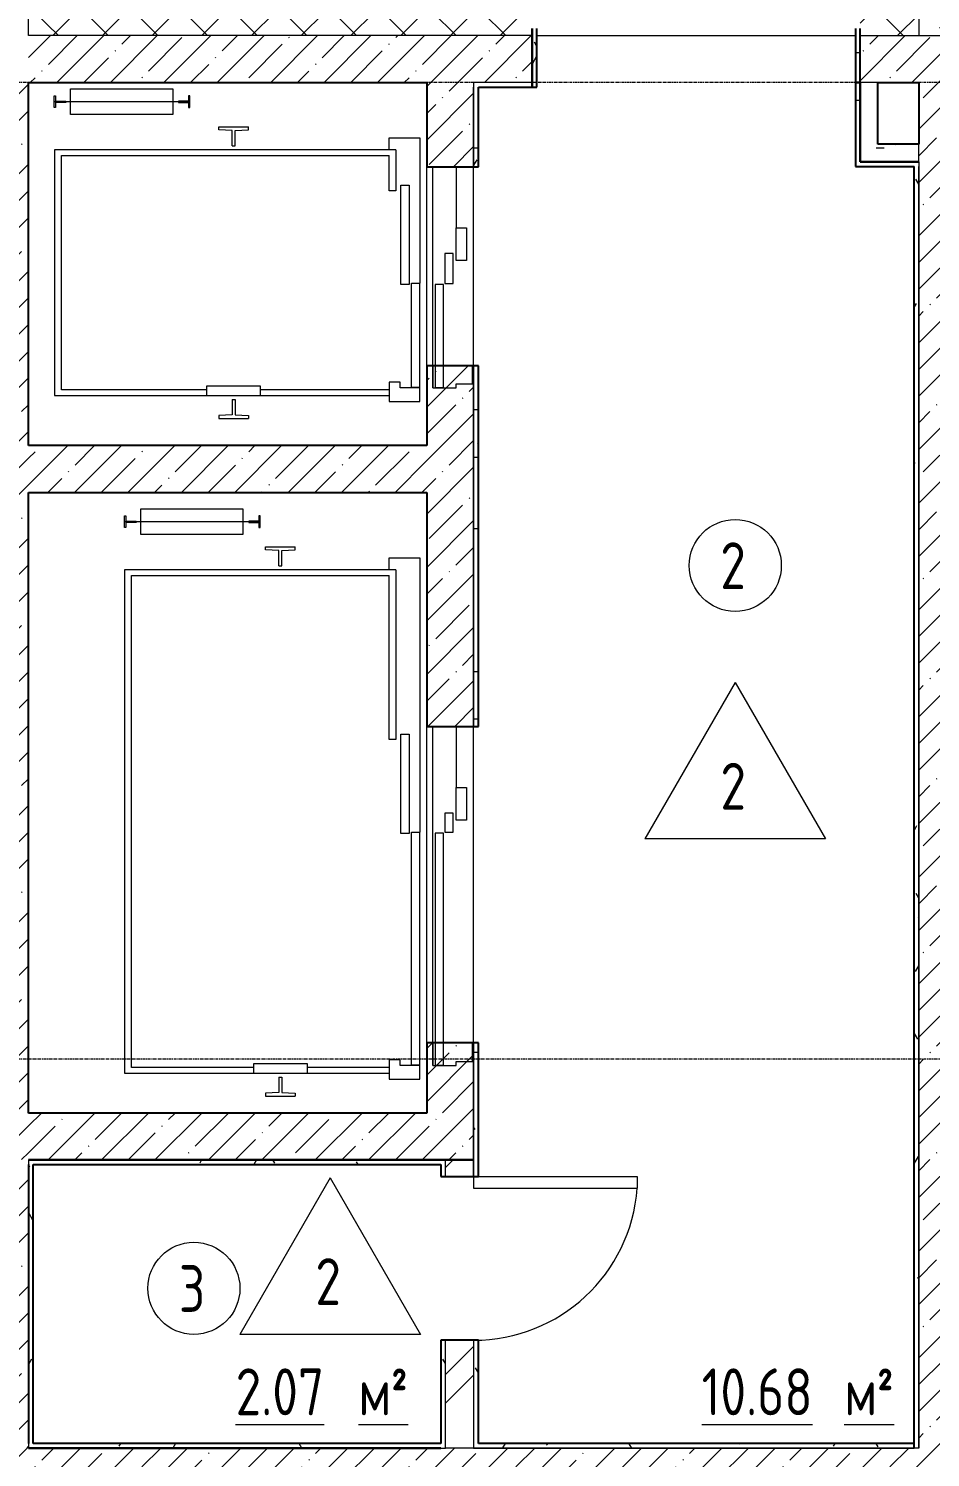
# Model space of a CAD drawing. Header units: millimetres. Extents: x -11854 to 4360091, y -19344 to 4989148.
# Drawn here: x 31643 to 35493, y 16847 to 22947 of the extents above; entities that cross this region are included whole.
import ezdxf

# ---------------------------------------------------------------- set-up
doc = ezdxf.new("R2010")
doc.units = ezdxf.units.MM
doc.linetypes.add('Линия сетки', pattern=[22.225, 12.7, -3.175, 3.175, -3.175])
for name, color, linetype, lineweight in [('A-AREA-IDEN', 254, 'Continuous', 9), ('A-DOOR', 254, 'Continuous', 9), ('A-FLOR', 254, 'Continuous', 9), ('A-WALL', 254, 'Continuous', 9), ('Q-SPCQ', 254, 'Continuous', 9), ('S-GRID', 254, 'Continuous', 9)]:
    doc.layers.add(name, color=color, linetype=linetype, lineweight=lineweight)
doc.styles.add('ISOCPEUR', font='isocpeur.ttf', dxfattribs={"width": 0.8, "height": 200})
doc.styles.add('ISOCPEUR_B', font='', dxfattribs={"width": 0.8, "height": 200})
doc.styles.add('ISOCPEUR_B_1', font='', dxfattribs={"width": 0.8, "height": 200})
doc.styles.get('ISOCPEUR_B').set_extended_font_data('ISOCPEUR', bold=True)
doc.styles.get('ISOCPEUR_B_1').set_extended_font_data('ISOCPEUR', bold=True)
pattern_1 = [(45, (542041.67, 20914.14), (-106.066017, 106.066017), []), (135, (542041.67, 20914.14), (-106.066017, -106.066017), [])]
pattern_2 = [(45, (542041.67, 20914.14), (-114.049253, 114.049253), []), (45, (542155.72, 20914.14), (-114.049253, 114.049253), [201.613, -40.323, 3.353, -36.97])]
pattern_3 = [(0, (542041.67, 20914.14), (406.4, 101.6), [33.528, -271.272, 33.528, -271.272, -1625.6]), (0, (542041.67, 20914.14), (406.4, 101.6), [-609.6, 33.528, -576.072, 33.528, -271.272, -711.2]), (0, (542041.67, 20914.14), (406.4, 101.6), [-1524, 33.528, -169.672, 33.528, -474.472]), (120, (542194.07, 20964.94), (-291.188181, 301.152724), [33.528, -271.272, 33.528, -1896.872]), (120, (542194.07, 20964.94), (-291.188181, 301.152724), [-338.328, -271.272, 33.528, -576.072, -1016]), (120, (542194.07, 20964.94), (-291.188181, 301.152724), [-1219.2, 33.528, -271.272, 33.528, -677.672]), (120, (542194.07, 20964.94), (-291.188181, 301.152724), [-1557.528, -169.672, 33.528, -474.472]), (240, (542244.87, 21168.14), (-115.211819, -402.752724), [33.528, -271.272, 33.528, -1896.872]), (240, (542244.87, 21168.14), (-115.211819, -402.752724), [-338.328, -271.272, 33.528, -576.072, -1016]), (240, (542244.87, 21168.14), (-115.211819, -402.752724), [-1219.2, 33.528, -271.272, 33.528, -677.672]), (240, (542244.87, 21168.14), (-115.211819, -402.752724), [-1557.528, -169.672, 33.528, -474.472])]

# ---------------------------------------------------------------- blocks, each defined once
blk = doc.blocks.new('Одиночные-Щитовые - Дверной блок внутренний глухой ДГ 21х7-6783225-1В')
at = {"layer": 'A-DOOR', "lineweight": 18}
for p, q in [((299, -60), (299, -758.1)), ((350, -60), (299, -60)), ((350, -60), (350, -758.1)), ((350, -758.1), (299, -758.1))]:
    blk.add_line(p, q, dxfattribs=at)
at = {"layer": 'A-DOOR'}
blk.add_arc((350, -60), 700, 180, 265.82189, dxfattribs=at)
blk = doc.blocks.new('Лифт пассажирский - проем 850 - 850 x 2100 мм ст-3913854-1В')
at = {"layer": 'Q-SPCQ'}
for p, q in [((-400, 1690), (-400, 260)), ((650, 1690), (-400, 1690)), ((-375, 1660), (625, 1660)), ((-375, 1040), (-375, 1660)), ((625, 1660), (625, 260)), ((650, 232.2), (650, 1690)), ((829.7, 1684.5), (829.7, 1690.5)), ((829.7, 1690.5), (879.7, 1690.5)), ((851.7, 1684.5), (829.7, 1684.5)), ((851.7, 1641), (851.7, 1684.5)), ((854.7, 1111), (854.7, 1690.5)), ((857.7, 1684.5), (857.7, 1641)), ((879.7, 1684.5), (857.7, 1684.5)), ((879.7, 1690.5), (879.7, 1684.5)), ((799.7, 1621), (909.7, 1621)), ((799.7, 1184.8), (799.7, 1621)), ((857.7, 1641), (851.7, 1641)), ((909.7, 1621), (909.7, 1184.8)), ((909.7, 1184.8), (799.7, 1184.8)), ((851.7, 1160.5), (851.7, 1117)), ((857.7, 1160.5), (851.7, 1160.5)), ((857.7, 1117), (857.7, 1160.5)), ((829.7, 1117), (829.7, 1111)), ((851.7, 1117), (829.7, 1117)), ((829.7, 1111), (879.7, 1111)), ((879.7, 1117), (857.7, 1117)), ((879.7, 1111), (879.7, 1117)), ((-360.2, 1040), (-400, 1040)), ((-360.2, 810), (-360.2, 1040)), ((-498, 988.5), (-498, 861.5)), ((-485, 988.5), (-498, 988.5)), ((-482.1, 931.2), (-485, 988.5)), ((732.1, 931.2), (735, 988.5)), ((735, 988.5), (748, 988.5)), ((748, 988.5), (748, 861.5)), ((-482, 918.7), (-485, 861.5)), ((-417, 931.2), (-482.1, 931.2)), ((-417, 918.7), (-482, 918.7)), ((-417, 931.2), (-417, 918.7)), ((667, 931.2), (667, 918.7)), ((667, 931.2), (732.1, 931.2)), ((667, 918.7), (732, 918.7)), ((732, 918.7), (735, 861.5)), ((-485, 861.5), (-498, 861.5)), ((735, 861.5), (748, 861.5)), ((-400, 810), (-360.2, 810)), ((-375, 260), (-375, 810)), ((-425, 260), (-425, 130)), ((-342, 260), (-425, 260)), ((-342, 214), (-342, 260)), ((475, 260), (625, 260)), ((475, 232.2), (475, 260)), ((650, 260), (700, 260)), ((700, 260), (700, 130)), ((-367, 214), (-342, 214)), ((-367, 130), (-367, 214)), ((74, 210.9), (498, 210.9)), ((74, 174.9), (74, 210.9)), ((650, 232.2), (475, 232.2)), ((498, 210.9), (498, 174.9)), ((-425, 130), (-367, 130)), ((-365, 130), (-365, 166)), ((-365, 166), (80, 166)), ((-365, 130), (80, 130)), ((498, 174.9), (74, 174.9)), ((80, 166), (80, 130)), ((700, 130), (80, 130)), ((-367, 74.6), (577.1, 74.6)), ((-272.9, 74.6), (-367, 74.6)), ((-367, 74.6), (-367, -25.4)), ((-365, 64.5), (-365, 28.5)), ((75, 64.5), (-365, 64.5)), ((-272.9, 100), (577.1, 100)), ((-272.9, -95.4), (-272.9, 74.6)), ((75, 28.5), (75, 64.5)), ((577.1, 74.6), (577.1, -25.4)), ((-365, 28.5), (75, 28.5)), ((79, 23), (79, -13)), ((207.1, 23), (79, 23)), ((207.1, -13), (207.1, 23)), ((-367, -25.4), (-350, -25.4)), ((-350, -25.4), (-350, -95.4)), ((79, -13), (207.1, -13)), ((177.1, -25.4), (317.1, -25.4)), ((177.1, -69.5), (177.1, -25.4)), ((317.1, -25.4), (317.1, -69.5)), ((577.1, -25.4), (317.1, -25.4)), ((-350, -95.4), (-272.9, -95.4)), ((317.1, -69.5), (177.1, -69.5))]:
    blk.add_line(p, q, dxfattribs=at)
blk = doc.blocks.new('Электрический подъемник- стеновой - 1350х2100 ст-3918553-1В')
at = {"layer": 'Q-SPCQ'}
for p, q in [((-950, 1390), (-950, 260)), ((1200, 1390), (-950, 1390)), ((-925, 1360), (1175, 1360)), ((-925, 840), (-925, 1360)), ((1175, 1360), (1175, 260)), ((1200, 232.2), (1200, 1390)), ((1379.7, 1384.5), (1379.7, 1390.5)), ((1379.7, 1390.5), (1429.7, 1390.5)), ((1401.7, 1384.5), (1379.7, 1384.5)), ((1401.7, 1341), (1401.7, 1384.5)), ((1404.7, 811), (1404.7, 1390.5)), ((1407.7, 1384.5), (1407.7, 1341)), ((1429.7, 1384.5), (1407.7, 1384.5)), ((1429.7, 1390.5), (1429.7, 1384.5)), ((1349.7, 1321), (1459.7, 1321)), ((1349.7, 884.8), (1349.7, 1321)), ((1407.7, 1341), (1401.7, 1341)), ((1459.7, 1321), (1459.7, 884.8)), ((1459.7, 884.8), (1349.7, 884.8)), ((1401.7, 860.5), (1401.7, 817)), ((1407.7, 860.5), (1401.7, 860.5)), ((1407.7, 817), (1407.7, 860.5)), ((-910.2, 840), (-950, 840)), ((-910.2, 610), (-910.2, 840)), ((1379.7, 817), (1379.7, 811)), ((1401.7, 817), (1379.7, 817)), ((1379.7, 811), (1429.7, 811)), ((1429.7, 817), (1407.7, 817)), ((1429.7, 811), (1429.7, 817)), ((-1048, 788.5), (-1048, 661.5)), ((-1035, 788.5), (-1048, 788.5)), ((-1032.1, 731.2), (-1035, 788.5)), ((1282.1, 731.2), (1285, 788.5)), ((1285, 788.5), (1298, 788.5)), ((1298, 788.5), (1298, 661.5)), ((-1032, 718.7), (-1035, 661.5)), ((-967, 731.2), (-1032.1, 731.2)), ((-967, 718.7), (-1032, 718.7)), ((-967, 731.2), (-967, 718.7)), ((1217, 731.2), (1217, 718.7)), ((1217, 731.2), (1282.1, 731.2)), ((1217, 718.7), (1282, 718.7)), ((1282, 718.7), (1285, 661.5)), ((-1035, 661.5), (-1048, 661.5)), ((-950, 610), (-910.2, 610)), ((-925, 260), (-925, 610)), ((1285, 661.5), (1298, 661.5)), ((-975, 260), (-975, 130)), ((-892, 260), (-975, 260)), ((-892, 214), (-892, 260)), ((475, 260), (1175, 260)), ((475, 232.2), (475, 260)), ((1200, 260), (1250, 260)), ((1250, 260), (1250, 130)), ((-917, 214), (-892, 214)), ((-917, 130), (-917, 214)), ((74, 210.9), (498, 210.9)), ((74, 174.9), (74, 210.9)), ((1200, 232.2), (475, 232.2)), ((498, 210.9), (498, 174.9)), ((-975, 130), (-917, 130)), ((-915, 130), (-915, 166)), ((-915, 166), (80, 166)), ((-915, 130), (80, 130)), ((498, 174.9), (74, 174.9)), ((80, 166), (80, 130)), ((1250, 130), (80, 130)), ((-917, 74.6), (530, 74.6)), ((-820, 74.6), (-917, 74.6)), ((-917, 74.6), (-917, -25.4)), ((-915, 64.5), (-915, 28.5)), ((75, 64.5), (-915, 64.5)), ((-820, 100), (530, 100)), ((-820, -95.4), (-820, 74.6)), ((75, 28.5), (75, 64.5)), ((530, 74.6), (530, -25.4)), ((-915, 28.5), (75, 28.5)), ((79, 23), (79, -13)), ((160, 23), (79, 23)), ((160, -13), (160, 23)), ((-917, -25.4), (-900, -25.4)), ((-900, -25.4), (-900, -95.4)), ((79, -13), (160, -13)), ((130, -25.4), (270, -25.4)), ((130, -69.5), (130, -25.4)), ((270, -25.4), (270, -69.5)), ((530, -25.4), (270, -25.4)), ((-900, -95.4), (-820, -95.4)), ((270, -69.5), (130, -69.5))]:
    blk.add_line(p, q, dxfattribs=at)
blk = doc.blocks.new('АР-Марка-Помещения-Этаж_Секция_Номер - Номер-1294543-1В')
at = {"layer": 'A-AREA-IDEN'}
blk.add_circle((0, 1.219), 1.965, dxfattribs=at)
blk = doc.blocks.new('МАРКА ПОМЕЩЕНИЯ - ПОЛЫ - МАРКА ПОМЕЩЕНИЯ - ПОЛЫ-6348053-1В')
at = {"layer": 'A-AREA-IDEN'}
for p, q in [((0, 4.233), (-3.855, -2.444)), ((0, 4.233), (3.855, -2.444)), ((3.855, -2.444), (-3.855, -2.444))]:
    blk.add_line(p, q, dxfattribs=at)

msp = doc.modelspace()

# ---------------------------------------------------------------- hatches: boundary and pattern name
at = {"layer": 'A-WALL'}
h = msp.add_hatch(dxfattribs=at)
h.set_pattern_fill('FP_4', color=8, style=0, pattern_type=2)
h.set_pattern_definition(pattern_1)
h.paths.add_polyline_path([(31722.5, 22917.4), (31722.5, 25697.1), (31642.5, 25697.1), (31642.5, 22917.4)])
h = msp.add_hatch(dxfattribs=at)
h.set_pattern_fill('FP_1', color=8, style=0, pattern_type=2)
h.set_pattern_definition([(50, (542041.7, 20914.14), (728.7365, -63.7558), [76.2, -838.2]), (355, (542041.7, 20914.14), (-140.9716, 764.2276), [60.96, -670.56]), (100.451, (542102.4, 20908.8), (587.77, 700.4668), [64.76, -712.36]), (46.184, (542041.7, 21117.3), (1084.3162, -168.171), [114.3, -1257.3]), (96.636, (542132, 21103.3), (949.61, 989.7098), [97.14, -1068.54]), (351.184, (542041.7, 21117.3), (949.6206, 989.7012), [91.44, -1005.84]), (21, (542143.3, 21066.54), (606.4579, -409.0606), [76.2, -838.2]), (326, (542143.3, 21066.54), (247.2083, 736.7529), [60.96, -670.56]), (71.451, (542193.8, 21032.46), (853.66825, 327.6855), [64.76, -712.36]), (37.5, (542041.67, 20914.14), (12.3547, 338.22012), [6.706, -655.726, 6.706, -674.014, -673.1]), (37.5, (542041.67, 20914.14), (12.3547, 338.22012), [-1343.152, 6.706, -666.394]), (7.5, (542041.67, 20914.14), (267.27887, 400.72213), [6.706, -381.406, 6.706, -640.486, -256.54]), (7.5, (542041.67, 20914.14), (267.27887, 400.72213), [-1035.304, 6.706, -249.834]), (327.5, (541815.1, 20914.14), (542.36333, -22.91534), [6.706, -247.294, 6.706, -785.774, -1051.56]), (327.5, (541815.1, 20914.14), (542.36333, -22.91534), [-1046.48, 6.706, -1044.854]), (317.5, (541713.5, 20914.14), (592.51696, 101.7071), [6.706, -323.494, 6.706, -519.582, -746.76]), (317.5, (541713.5, 20914.14), (592.51696, 101.7071), [-856.488, 6.706, -740.054])])
h.paths.add_polyline_path([(35442.6, 22917.4), (35642.6, 22917.4), (35642.6, 23967.4), (35442.6, 23967.4), (35442.6, 23017.4)])
h.paths.add_polyline_path([(35442.6, 25367.4), (35642.6, 25367.4), (35642.6, 25417.4), (35442.6, 25417.4)])
h = msp.add_hatch(dxfattribs=at)
h.set_pattern_fill('FP_4', color=8, style=0, pattern_type=2)
h.set_pattern_definition(pattern_1)
h.paths.add_polyline_path([(35192.6, 22917.4), (35442.6, 22917.4), (35442.6, 23017.4), (35192.6, 23017.4), (35192.6, 22947.4)])
h.paths.add_polyline_path([(33792.6, 22917.4), (33792.6, 23017.4), (31722.5, 23017.4), (31722.5, 22917.4), (32941.8, 22917.4)])
h = msp.add_hatch(dxfattribs=at)
h.set_pattern_fill('FP_5', color=8, style=0, pattern_type=2)
h.set_pattern_definition(pattern_3)
h.paths.add_polyline_path([(33792.6, 22697.4), (33812.6, 22697.4), (33812.6, 22947.4), (33792.6, 22947.4), (33792.6, 22887.4)])
h = msp.add_hatch(dxfattribs=at)
h.set_pattern_fill('FP_5', color=8, style=0, pattern_type=2)
h.set_pattern_definition(pattern_3)
h.paths.add_polyline_path([(35172.6, 22717.4), (35192.6, 22717.4), (35192.6, 22947.4), (35172.6, 22947.4), (35172.6, 22761.2)])
h = msp.add_hatch(dxfattribs=at)
h.set_pattern_fill('FP_2', color=8, style=0, pattern_type=2)
h.set_pattern_definition(pattern_2)
h.paths.add_polyline_path([(35267.6, 22717.4), (35642.6, 22717.4), (35642.6, 22917.4), (35192.6, 22917.4), (35192.6, 22717.4)])
h.paths.add_polyline_path([(33542.6, 22717.4), (33792.6, 22717.4), (33792.6, 22917.4), (31642.5, 22917.4), (31642.5, 22717.4), (33342.6, 22717.4)])
h = msp.add_hatch(dxfattribs=at)
h.set_pattern_fill('FP_2', color=8, style=0, pattern_type=2)
h.set_pattern_definition(pattern_2)
h.paths.add_polyline_path([(31642.6, 16887.4), (31642.6, 22717.4), (31442.6, 22717.4), (31442.6, 16887.4)])
h = msp.add_hatch(dxfattribs=at)
h.set_pattern_fill('FP_2', color=8, style=0, pattern_type=2)
h.set_pattern_definition(pattern_2)
h.paths.add_polyline_path([(33542.6, 18117.4), (33542.6, 18617.4), (33342.6, 18617.4), (33342.6, 18117.4)])
h.paths.add_polyline_path([(33542.6, 19967.4), (33542.6, 21507.4), (33342.6, 21507.4), (33342.6, 19967.4)])
h.paths.add_polyline_path([(33542.6, 22357.4), (33542.6, 22717.4), (33342.6, 22717.4), (33342.6, 22357.4)])
h = msp.add_hatch(dxfattribs=at)
h.set_pattern_fill('FP_5', color=8, style=0, pattern_type=2)
h.set_pattern_definition(pattern_3)
h.paths.add_polyline_path([(33562.6, 16907.4), (33562.6, 17347.4), (33542.6, 17347.4), (33542.6, 16907.4)])
h.paths.add_polyline_path([(33542.6, 18047.4), (33562.6, 18047.4), (33562.6, 18617.4), (33542.6, 18617.4), (33542.6, 18117.4)])
h.paths.add_polyline_path([(33562.6, 19967.4), (33562.6, 21507.4), (33542.6, 21507.4), (33542.6, 19967.4)])
h.paths.add_polyline_path([(33562.6, 22357.4), (33562.6, 22697.4), (33542.6, 22697.4), (33542.6, 22357.4)])
h = msp.add_hatch(dxfattribs=at)
h.set_pattern_fill('FP_5', color=8, style=0, pattern_type=2)
h.set_pattern_definition(pattern_3)
h.paths.add_polyline_path([(35192.6, 22359), (35192.6, 22717.4), (35172.6, 22717.4), (35172.6, 22359)])
h = msp.add_hatch(dxfattribs=at)
h.set_pattern_fill('FP_5', color=8, style=0, pattern_type=2)
h.set_pattern_definition(pattern_3)
h.paths.add_polyline_path([(35267.6, 22454), (35267.6, 22717.4), (35192.6, 22717.4), (35192.6, 22454)])
h = msp.add_hatch(dxfattribs=at)
h.set_pattern_fill('FP_2', color=8, style=0, pattern_type=2)
h.set_pattern_definition(pattern_2)
h.paths.add_polyline_path([(35642.6, 16887.4), (35642.6, 22717.4), (35442.6, 22717.4), (35442.6, 16887.4)])
h = msp.add_hatch(dxfattribs=at)
h.set_pattern_fill('FP_5', color=8, style=0, pattern_type=2)
h.set_pattern_definition(pattern_3)
h.paths.add_polyline_path([(35442.6, 22379), (35442.6, 22454), (35192.6, 22454), (35192.6, 22379)])
h = msp.add_hatch(dxfattribs=at)
h.set_pattern_fill('FP_5', color=8, style=0, pattern_type=2)
h.set_pattern_definition(pattern_3)
h.paths.add_polyline_path([(35442.6, 16887.4), (35442.6, 22359), (35422.6, 22359), (35422.6, 16887.4)])
h = msp.add_hatch(dxfattribs=at)
h.set_pattern_fill('FP_2', color=8, style=0, pattern_type=2)
h.set_pattern_definition(pattern_2)
h.paths.add_polyline_path([(33342.6, 20967.4), (33342.6, 21167.4), (31642.6, 21167.4), (31642.6, 20967.4)])
h = msp.add_hatch(dxfattribs=at)
h.set_pattern_fill('FP_2', color=8, style=0, pattern_type=2)
h.set_pattern_definition(pattern_2)
h.paths.add_polyline_path([(33342.6, 18117.4), (33342.6, 18317.4), (31642.6, 18317.4), (31642.6, 18117.4), (32941.8, 18117.4)])
h = msp.add_hatch(dxfattribs=at)
h.set_pattern_fill('FP_5', color=8, style=0, pattern_type=2)
h.set_pattern_definition(pattern_3)
h.paths.add_polyline_path([(33402.6, 18097.4), (33422.6, 18097.4), (33422.6, 18117.4), (31642.6, 18117.4), (31642.6, 18097.4), (32941.8, 18097.4)])
h = msp.add_hatch(dxfattribs=at)
h.set_pattern_fill('FP_3', color=8, style=0, pattern_type=2)
h.set_pattern_definition([(45, (542041.67, 20914.14), (-251.44717, 251.44717), []), (45, (542041.67, 21295.14), (-251.44717, 251.44717), [])])
h.paths.add_polyline_path([(33542.6, 16887.4), (33542.6, 17347.4), (33422.6, 17347.4), (33422.6, 16887.4)])
h.paths.add_polyline_path([(33422.6, 18047.4), (33542.6, 18047.4), (33542.6, 18117.4), (33422.6, 18117.4), (33422.6, 18097.4)])
h = msp.add_hatch(dxfattribs=at)
h.set_pattern_fill('FP_5', color=8, style=0, pattern_type=2)
h.set_pattern_definition(pattern_3)
h.paths.add_polyline_path([(31642.6, 16907.4), (31662.6, 16907.4), (31662.6, 18097.4), (31642.6, 18097.4), (31642.6, 17308.5)])
h = msp.add_hatch(dxfattribs=at)
h.set_pattern_fill('FP_5', color=8, style=0, pattern_type=2)
h.set_pattern_definition(pattern_3)
h.paths.add_polyline_path([(33422.6, 16887.4), (33422.6, 17347.4), (33402.6, 17347.4), (33402.6, 16887.4)])
h.paths.add_polyline_path([(33402.6, 18047.4), (33422.6, 18047.4), (33422.6, 18097.4), (33402.6, 18097.4)])
h = msp.add_hatch(dxfattribs=at)
h.set_pattern_fill('FP_5', color=8, style=0, pattern_type=2)
h.set_pattern_definition(pattern_3)
h.paths.add_polyline_path([(32024.7, 16887.4), (33402.6, 16887.4), (33402.6, 16907.4), (31642.6, 16907.4), (31642.6, 16887.4)])
h = msp.add_hatch(dxfattribs=at)
h.set_pattern_fill('FP_5', color=8, style=0, pattern_type=2)
h.set_pattern_definition(pattern_3)
h.paths.add_polyline_path([(35422.6, 16887.4), (35422.6, 16907.4), (33542.6, 16907.4), (33542.6, 16887.4), (34776.2, 16887.4)])
h = msp.add_hatch(dxfattribs=at)
h.set_pattern_fill('FP_2', color=8, style=0, pattern_type=2)
h.set_pattern_definition(pattern_2)
h.paths.add_polyline_path([(35642.6, 16687.4), (35642.6, 16887.4), (31442.6, 16887.4), (31442.6, 16687.4), (35542.5, 16687.4)])

# ---------------------------------------------------------------- linework, layer by layer
at = {"layer": 'A-FLOR', "color": 8}
for p, q in [((33812.6, 22917.4), (35172.6, 22917.4)), ((35441.8, 22717.4), (35441.8, 22454)), ((33541.7, 21507.4), (33541.6, 22357.4)), ((33542, 18617.4), (33541.8, 19967.4))]:
    msp.add_line(p, q, dxfattribs=at)
at = {"layer": 'A-WALL', "color": 8}
for p, q in [((31642.5, 22917.4), (31642.5, 25617.1)), ((35442.6, 23967.4), (35442.6, 22917.4)), ((33792.6, 22917.4), (31642.5, 22917.4)), ((35192.6, 22917.4), (35642.6, 22917.4)), ((33792.6, 22717.4), (33542.6, 22717.4)), ((33542.6, 22717.4), (33542.6, 22697.4)), ((33542.6, 22357.4), (33542.6, 22697.4)), ((33542.6, 22697.4), (33542.6, 22357.4)), ((33792.6, 22717.4), (33792.6, 22717.4)), ((35267.6, 22717.4), (35192.6, 22717.4)), ((35442.6, 22379), (35442.6, 22454)), ((35442.6, 22379), (35442.6, 16887.4)), ((35442.6, 16887.4), (35442.6, 22359)), ((33542.6, 19967.4), (33542.6, 21507.4)), ((33542.6, 21507.4), (33542.6, 19967.4)), ((33542.6, 18117.4), (33542.6, 18617.4)), ((33542.6, 18617.4), (33542.6, 18047.4)), ((31642.6, 18117.4), (31642.6, 18097.4)), ((33422.6, 18047.4), (33422.6, 18117.4)), ((33542.6, 18047.4), (33542.6, 18117.4)), ((33422.6, 16887.4), (33422.6, 17347.4)), ((33542.6, 17347.4), (33542.6, 16887.4)), ((31642.6, 16907.4), (31642.6, 16887.4)), ((33402.6, 16887.4), (33422.6, 16887.4)), ((33422.6, 16887.4), (33422.6, 16887.4)), ((35442.6, 16887.4), (33422.6, 16887.4)), ((33542.6, 16887.4), (35422.6, 16887.4))]:
    msp.add_line(p, q, dxfattribs=at)
at = {"layer": 'A-WALL', "color": 8, "lineweight": 25}
for p, q in [((33792.6, 22717.4), (33792.6, 22947.4)), ((33792.6, 22947.4), (33792.6, 22697.4)), ((33812.6, 22697.4), (33812.6, 22947.4)), ((35172.6, 22947.4), (35172.6, 22717.4)), ((35192.6, 22717.4), (35192.6, 22947.4)), ((31642.5, 22717.4), (33342.6, 22717.4)), ((31642.6, 21167.4), (31642.6, 22717.4)), ((33342.6, 22717.4), (33342.6, 22357.4)), ((33562.6, 22697.4), (33792.6, 22697.4)), ((33562.6, 22357.4), (33562.6, 22697.4)), ((33792.6, 22697.4), (33792.6, 22717.4)), ((33792.6, 22697.4), (33812.6, 22697.4)), ((35172.6, 22717.4), (35172.6, 22359)), ((35192.6, 22717.4), (35172.6, 22717.4)), ((35172.6, 22717.4), (35192.6, 22717.4)), ((35192.6, 22717.4), (35192.6, 22379)), ((35192.6, 22379), (35192.6, 22717.4)), ((35267.6, 22717.4), (35442.6, 22717.4)), ((35267.6, 22454), (35267.6, 22717.4)), ((35442.6, 22717.4), (35442.6, 22454)), ((35442.6, 22454), (35267.6, 22454)), ((33342.6, 22357.4), (33562.6, 22357.4)), ((35172.6, 22359), (35422.6, 22359)), ((35192.6, 22379), (35442.6, 22379)), ((35442.6, 22379), (35192.6, 22379)), ((35422.6, 16887.4), (35422.6, 22359)), ((33342.6, 21507.4), (33342.6, 21167.4)), ((33562.6, 21507.4), (33342.6, 21507.4)), ((33562.6, 19967.4), (33562.6, 21507.4)), ((33342.6, 21167.4), (31642.6, 21167.4)), ((31642.6, 20967.4), (33342.6, 20967.4)), ((31642.6, 18317.4), (31642.6, 20967.4)), ((33342.6, 20967.4), (33342.6, 19967.4)), ((33342.6, 19967.4), (33562.6, 19967.4)), ((33342.6, 18617.4), (33342.6, 18317.4)), ((33562.6, 18617.4), (33342.6, 18617.4)), ((33562.6, 18047.4), (33562.6, 18617.4)), ((33342.6, 18317.4), (31642.6, 18317.4)), ((31642.6, 18117.4), (33542.6, 18117.4)), ((33422.6, 18117.4), (31642.6, 18117.4)), ((33542.6, 18117.4), (33422.6, 18117.4)), ((31642.6, 18097.4), (31642.6, 16907.4)), ((31662.6, 18097.4), (33402.6, 18097.4)), ((31662.6, 16907.4), (31662.6, 18097.4)), ((33402.6, 18097.4), (33402.6, 18047.4)), ((33402.6, 18047.4), (33562.6, 18047.4)), ((33562.6, 17347.4), (33402.6, 17347.4)), ((33402.6, 17347.4), (33402.6, 16907.4)), ((33562.6, 16907.4), (33562.6, 17347.4)), ((33402.6, 16907.4), (31662.6, 16907.4)), ((35422.6, 16907.4), (33562.6, 16907.4)), ((33402.6, 16887.4), (31642.6, 16887.4)), ((31642.6, 16887.4), (33402.6, 16887.4))]:
    msp.add_line(p, q, dxfattribs=at)
at = {"layer": 'S-GRID', "color": 8, "linetype": 'Линия сетки'}
for p, q in [((52010.5, 22717.4), (20926.5, 22717.4)), ((52010.5, 22717.4), (20926.5, 22717.4)), ((52010.5, 18547.4), (20926.5, 18547.4))]:
    msp.add_line(p, q, dxfattribs=at)

# ---------------------------------------------------------------- block references
at = {"layer": 'A-AREA-IDEN', "color": 8, "xscale": 99.99999999999991, "yscale": 99.99999999999991, "zscale": 99.99999999999991}
for name, p in [('АР-Марка-Помещения-Этаж_Секция_Номер - Номер-1294543-1В', (34659.4, 20533.4)), ('МАРКА ПОМЕЩЕНИЯ - ПОЛЫ - МАРКА ПОМЕЩЕНИЯ - ПОЛЫ-6348053-1В', (34659.4, 19732.1)), ('МАРКА ПОМЕЩЕНИЯ - ПОЛЫ - МАРКА ПОМЕЩЕНИЯ - ПОЛЫ-6348053-1В', (32930.3, 17617.3)), ('АР-Марка-Помещения-Этаж_Секция_Номер - Номер-1294543-1В', (32348.3, 17447.5))]:
    msp.add_blockref(name, p, dxfattribs=at)
at = {"layer": 'A-DOOR', "color": 8, "rotation": 90.00000000000291}
msp.add_blockref('Одиночные-Щитовые - Дверной блок внутренний глухой ДГ 21х7-6783225-1В', (33482.6, 17697.4), dxfattribs=at)
at = {"layer": 'Q-SPCQ', "color": 8, "rotation": 89.99995022815224}
for name, p in [('Лифт пассажирский - проем 850 - 850 x 2100 мм ст-3913854-1В', (33442.6, 21780.3)), ('Электрический подъемник- стеновой - 1350х2100 ст-3918553-1В', (33442.6, 19437.4))]:
    msp.add_blockref(name, p, dxfattribs=at)

# ---------------------------------------------------------------- texts
at = {"layer": 'A-AREA-IDEN', "color": 8, "char_height": 200, "attachment_point": 1}
for s, insert, width, style in [('\\fISOCPEUR|b1|i0|c204|p34|;\\W.8;2', (34595.2, 20754.2), 147.51, 'ISOCPEUR_B'), ('\\fISOCPEUR|b0|i0|c204|p34|;\\W.8;2', (34595.9, 19812.7), 141.097, 'ISOCPEUR'), ('\\fISOCPEUR|b0|i0|c204|p34|;\\W.8;2', (32866.8, 17697.9), 141.097, 'ISOCPEUR'), ('\\fISOCPEUR|b1|i0|c204|p34|;\\W.8;3', (32284.2, 17668.3), 147.51, 'ISOCPEUR_B'), ('\\L2.07 ', (32526.4, 17227.5), 634.936, 'ISOCPEUR_B'), ('\\L\\fISOCPEUR|b1|i0|c238|p34|;\\W.8;\\L²', (33187.9, 17227.5), 128.27, 'ISOCPEUR_B_1'), ('\\L10.68 ', (34516, 17227.5), 737.552, 'ISOCPEUR_B'), ('\\L\\fISOCPEUR|b1|i0|c238|p34|;\\W.8;\\L²', (35262.1, 17227.5), 128.27, 'ISOCPEUR_B_1'), ('\\L\\fISOCPEUR|b1|i0|c204|p34|;\\W.8;\\Lм', (33050.3, 17227.5), 166.751, 'ISOCPEUR_B'), ('\\L\\fISOCPEUR|b1|i0|c204|p34|;\\W.8;\\Lм', (35124.6, 17227.5), 166.751, 'ISOCPEUR_B')]:
    msp.add_mtext(s, dxfattribs=dict(at, insert=insert, width=width, style=style))

doc.saveas('drawing.dxf')
